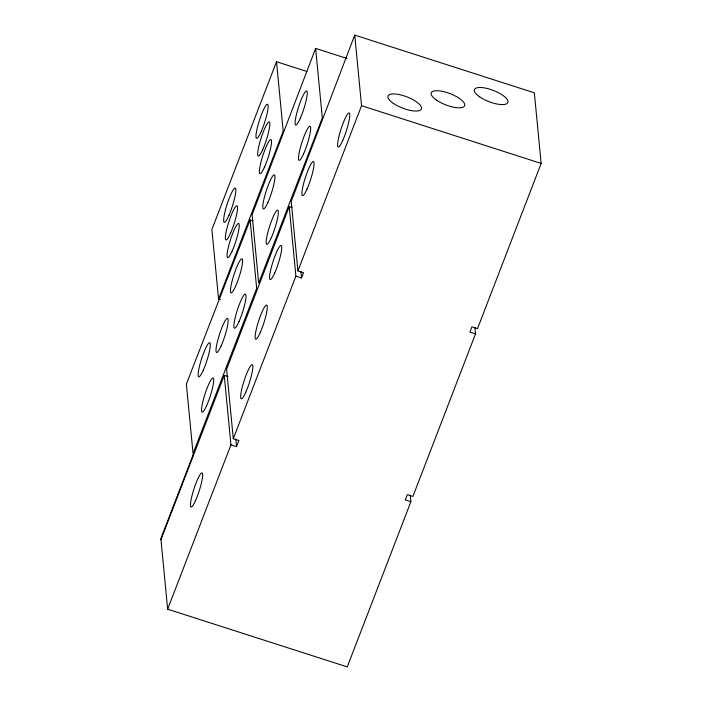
<?xml version="1.0" encoding="UTF-8"?>
<svg xmlns="http://www.w3.org/2000/svg" width="702" height="702" viewBox="0 0 702 702"><rect width="100%" height="100%" fill="white"/><g stroke="black" fill="none" stroke-linecap="round" stroke-linejoin="round"><path stroke-width="1.05" d="M306.8 71.446L276.518 61.715L211.881 229.536L218.576 299.043L220.446 299.64M218.576 299.043L283.204 131.213L276.518 61.715M315.628 48.403L252.115 214.715L258.705 283.117L322.323 117.91L315.628 48.403L346.955 58.477M250.096 219.954L186.372 384.055L193.059 453.562L256.678 288.355L250.096 219.954L252.904 220.858M193.269 455.765L193.164 454.659L160.855 538.574L167.646 609.178L347.253 666.9L410.881 501.693L405.265 499.894L407.283 494.647L412.899 496.454L475.508 333.871L469.892 332.072L471.919 326.825L477.527 328.624L541.145 163.426L534.354 92.822L354.747 35.1L291.225 201.404L297.92 270.911L303.536 272.709L301.518 277.957L295.902 276.149L289.206 206.651L292.014 207.555M160.96 539.68L224.245 375.342L227.983 376.544M289.206 206.651L226.597 369.234L233.292 438.732L238.899 440.54L236.548 446.647L230.94 444.849L224.245 375.342M167.646 609.178L230.94 444.849M233.292 438.732L295.902 276.149M297.92 270.911L361.539 105.704L354.747 35.1M361.539 105.704L541.145 163.426M474.877 327.36L475.508 333.871M410.249 495.182L410.881 501.693M300.886 271.437L301.518 277.957M235.819 439.048L236.548 446.647M342.734 140.479A17.91 2.799 -72.2 0 0 349.377 113.101A17.91 2.799 -72.2 0 0 338.952 136.451A17.91 2.799 -72.2 0 0 342.734 140.479M307.02 189.084A17.91 2.799 -72.2 0 0 313.662 161.706A17.91 2.799 -72.2 0 0 303.238 185.065A17.91 2.799 -72.2 0 0 307.02 189.084M393.287 103.334A17.91 6.028 21.1 0 0 421.174 109.424A17.91 6.028 21.1 0 0 399.771 94.691A17.91 6.028 21.1 0 0 393.287 103.334M479.694 96.894A17.91 6.028 21.1 0 0 507.581 102.983A17.91 6.028 21.1 0 0 486.179 88.25A17.91 6.028 21.1 0 0 479.694 96.894M436.495 100.114A17.91 6.028 21.1 0 0 464.373 106.204A17.91 6.028 21.1 0 0 442.971 91.471A17.91 6.028 21.1 0 0 436.495 100.114M260.24 332.608A17.91 2.799 -72.2 0 0 266.883 305.23A17.91 2.799 -72.2 0 0 256.458 328.589A17.91 2.799 -72.2 0 0 260.24 332.608M274.701 272.999A17.91 2.799 -72.2 0 0 281.344 245.621A17.91 2.799 -72.2 0 0 270.919 268.98A17.91 2.799 -72.2 0 0 274.701 272.999M245.788 392.216A17.91 2.799 -72.2 0 0 252.43 364.838A17.91 2.799 -72.2 0 0 242.006 388.197A17.91 2.799 -72.2 0 0 245.788 392.216M195.612 500.429A17.91 2.799 -72.2 0 0 202.255 473.051A17.91 2.799 -72.2 0 0 191.83 496.411A17.91 2.799 -72.2 0 0 195.612 500.429M303.615 153.782A17.91 2.799 -72.2 0 0 310.258 126.404A17.91 2.799 -72.2 0 0 299.833 149.763A17.91 2.799 -72.2 0 0 303.615 153.782M300.219 118.48A17.91 2.799 -72.2 0 0 306.862 91.102A17.91 2.799 -72.2 0 0 296.437 114.461A17.91 2.799 -72.2 0 0 300.219 118.48M267.901 202.395A17.91 2.799 -72.2 0 0 274.543 175.017A17.91 2.799 -72.2 0 0 264.119 198.376A17.91 2.799 -72.2 0 0 267.901 202.395M206.669 405.519A17.91 2.799 -72.2 0 0 213.311 378.141A17.91 2.799 -72.2 0 0 202.887 401.5A17.91 2.799 -72.2 0 0 206.669 405.519M203.273 370.217A17.91 2.799 -72.2 0 0 209.916 342.839A17.91 2.799 -72.2 0 0 199.491 366.198A17.91 2.799 -72.2 0 0 203.273 370.217M221.13 345.91A17.91 2.799 -72.2 0 0 227.773 318.532A17.91 2.799 -72.2 0 0 217.348 341.892A17.91 2.799 -72.2 0 0 221.13 345.91M238.987 321.613A17.91 2.799 -72.2 0 0 245.63 294.235A17.91 2.799 -72.2 0 0 235.205 317.585A17.91 2.799 -72.2 0 0 238.987 321.613M271.323 237.662A17.91 2.799 -72.2 0 0 277.939 210.31A17.91 2.799 -72.2 0 0 267.506 233.713A17.91 2.799 -72.2 0 0 271.323 237.662M235.591 286.302A17.91 2.799 -72.2 0 0 242.225 258.933A17.91 2.799 -72.2 0 0 231.809 282.283A17.91 2.799 -72.2 0 0 235.591 286.302M262.802 149.438A17.91 2.799 -72.2 0 0 269.445 122.06A17.91 2.799 -72.2 0 0 259.02 145.419A17.91 2.799 -72.2 0 0 262.802 149.438M261.311 131.318A17.91 2.799 -72.2 0 0 267.664 104.344A17.91 2.799 -72.2 0 0 257.195 128.299A17.91 2.799 -72.2 0 0 261.311 131.318M264.505 167.094A17.91 2.799 -72.2 0 0 271.147 139.716A17.91 2.799 -72.2 0 0 260.723 163.066A17.91 2.799 -72.2 0 0 264.505 167.094M232.186 251A17.91 2.799 -72.2 0 0 238.829 223.622A17.91 2.799 -72.2 0 0 228.404 246.981A17.91 2.799 -72.2 0 0 232.186 251M228.992 215.233A17.91 2.799 -72.2 0 0 235.354 188.25A17.91 2.799 -72.2 0 0 224.877 212.215A17.91 2.799 -72.2 0 0 228.992 215.233M230.493 233.354A17.91 2.799 -72.2 0 0 237.127 205.976A17.91 2.799 -72.2 0 0 226.711 229.335A17.91 2.799 -72.2 0 0 230.493 233.354"/></g></svg>
